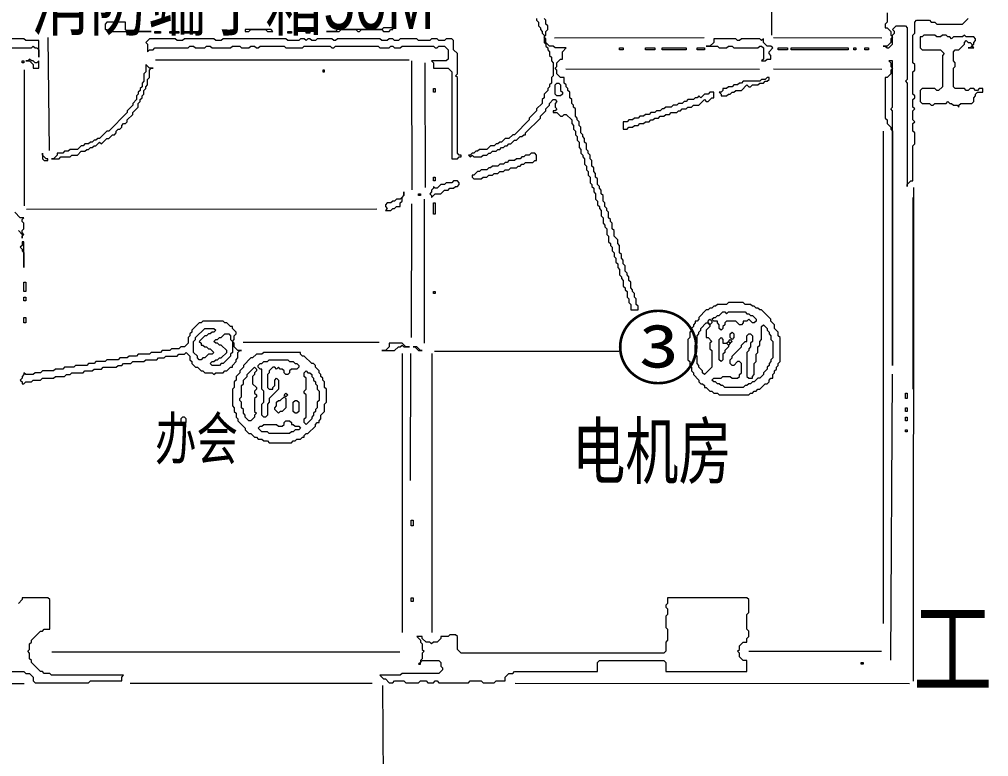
# Model space of a CAD drawing. Extents: x 25 to 4929, y 26 to 3478.
# Drawn here: x 3200 to 3726, y 1209 to 1608 of the extents above; entities that cross this region are included whole.
import ezdxf

# ---------------------------------------------------------------- set-up
doc = ezdxf.new("R2010")
doc.units = 0
for name, color, linetype, lineweight in [('OCR_TEXT', 6, 'Continuous', 0), ('TRACE_CURVE', 6, 'Continuous', 0), ('TRACE_STRAIGHT', 5, 'Continuous', 0), ('TRACE_TEXT_SYMBOL', 6, 'Continuous', 0)]:
    doc.layers.add(name, color=color, linetype=linetype, lineweight=lineweight)
doc.styles.add('wqy-unicode', font='wqy-unicode.lff')

msp = doc.modelspace()

# ---------------------------------------------------------------- linework, layer by layer
at = {"layer": 'TRACE_CURVE', "color": 6}
for points in [[(3481, 1609), (3481, 1608), (3482, 1607), (3482, 1605), (3483, 1604), (3483, 1603), (3484, 1602), (3484, 1601), (3485, 1600), (3485, 1596), (3486, 1595), (3486, 1594), (3487, 1593), (3487, 1592), (3488, 1591), (3488, 1589), (3489, 1588), (3489, 1586), (3490, 1585), (3490, 1578)], [(3513, 1525), (3512, 1526), (3512, 1528), (3511, 1529), (3511, 1532), (3510, 1533), (3510, 1535), (3509, 1536), (3509, 1537), (3508, 1538), (3508, 1541), (3507, 1542), (3507, 1544), (3506, 1545), (3506, 1546), (3505, 1547), (3505, 1550), (3504, 1551), (3504, 1553), (3503, 1554), (3503, 1555), (3502, 1556), (3502, 1560), (3501, 1561), (3501, 1562), (3500, 1563), (3500, 1565), (3499, 1566), (3499, 1569), (3498, 1570), (3498, 1571), (3497, 1572), (3497, 1573), (3496, 1574), (3496, 1577), (3494, 1577), (3492, 1579), (3492, 1581), (3491, 1582), (3492, 1583), (3492, 1585), (3494, 1587), (3495, 1587), (3495, 1591), (3497, 1593), (3491, 1593), (3490, 1594), (3488, 1594), (3486, 1596), (3486, 1598), (3485, 1599), (3486, 1600), (3486, 1602), (3487, 1603), (3487, 1605), (3486, 1606), (3486, 1608), (3485, 1609)], [(3671, 1612), (3671, 1607), (3670, 1606), (3670, 1604), (3671, 1604), (3673, 1602), (3673, 1600), (3674, 1599), (3673, 1598), (3673, 1596), (3671, 1594), (3669, 1594), (3670, 1594), (3671, 1593), (3672, 1593), (3674, 1595)], [(3674, 1595), (3674, 1600), (3675, 1601), (3675, 1602), (3674, 1603), (3676, 1605), (3681, 1605), (3682, 1604), (3682, 1576), (3681, 1575), (3682, 1574), (3682, 1518), (3682, 1519), (3684, 1521), (3685, 1521), (3685, 1540), (3686, 1541), (3686, 1547), (3685, 1548), (3685, 1552), (3686, 1553), (3685, 1554), (3685, 1559), (3686, 1560), (3685, 1561), (3685, 1565), (3686, 1566), (3686, 1567), (3685, 1568), (3685, 1580), (3686, 1581), (3686, 1584), (3685, 1585), (3685, 1600), (3686, 1601), (3686, 1607), (3687, 1608), (3694, 1608), (3695, 1607), (3697, 1607), (3698, 1606), (3712, 1606), (3715, 1609)], [(3490, 1578), (3489, 1577), (3489, 1574), (3488, 1573), (3488, 1572), (3487, 1571), (3487, 1570), (3485, 1568), (3485, 1566), (3484, 1565), (3484, 1563), (3481, 1560), (3481, 1559), (3477, 1555), (3477, 1554), (3469, 1546), (3468, 1546), (3466, 1544), (3464, 1544), (3462, 1542), (3461, 1542), (3460, 1541), (3459, 1541), (3458, 1540), (3456, 1540), (3454, 1538), (3450, 1538), (3449, 1537), (3448, 1537), (3447, 1536), (3446, 1536), (3445, 1535), (3444, 1535), (3445, 1534), (3446, 1535), (3447, 1534), (3451, 1534), (3452, 1535), (3454, 1535), (3455, 1536), (3456, 1536), (3457, 1537), (3459, 1537), (3460, 1538), (3461, 1538), (3462, 1539), (3463, 1539), (3464, 1540), (3465, 1540), (3466, 1541), (3467, 1541), (3469, 1543), (3470, 1543), (3472, 1545), (3473, 1545), (3474, 1546), (3475, 1546), (3475, 1547), (3483, 1555), (3483, 1556), (3486, 1559), (3486, 1560), (3488, 1562), (3488, 1563)], [(3488, 1563), (3490, 1565), (3491, 1565), (3492, 1564), (3491, 1563), (3491, 1561), (3492, 1560), (3491, 1559), (3490, 1559), (3490, 1558), (3492, 1558), (3494, 1556), (3495, 1556), (3496, 1557), (3497, 1557), (3500, 1554), (3500, 1552), (3501, 1551), (3501, 1549), (3502, 1548), (3502, 1546), (3503, 1545), (3503, 1543), (3504, 1542), (3504, 1539), (3505, 1538), (3505, 1536), (3506, 1535), (3506, 1534), (3507, 1533), (3507, 1530), (3508, 1529), (3508, 1527), (3509, 1526), (3509, 1524), (3510, 1523), (3510, 1520), (3511, 1519), (3511, 1518), (3512, 1517), (3512, 1515), (3513, 1514), (3513, 1511), (3514, 1510), (3514, 1508), (3515, 1507), (3515, 1506), (3516, 1505), (3516, 1502), (3517, 1501), (3517, 1498), (3518, 1497), (3518, 1496), (3519, 1495), (3519, 1492), (3520, 1491), (3520, 1488), (3521, 1487), (3521, 1486), (3522, 1485), (3522, 1483), (3523, 1482), (3523, 1480), (3524, 1479)], [(3524, 1479), (3524, 1477), (3525, 1476), (3525, 1474), (3526, 1473), (3526, 1470), (3527, 1469), (3527, 1468), (3528, 1467), (3528, 1464), (3529, 1463), (3529, 1462), (3530, 1461), (3530, 1458), (3531, 1457), (3531, 1455), (3532, 1454), (3532, 1451), (3536, 1451), (3536, 1453), (3535, 1454), (3535, 1457), (3534, 1458), (3534, 1460), (3533, 1461), (3533, 1462), (3532, 1463), (3532, 1466), (3531, 1467), (3531, 1469), (3530, 1470), (3530, 1471), (3529, 1472), (3529, 1475), (3528, 1476), (3528, 1478), (3527, 1479), (3527, 1481), (3526, 1482), (3526, 1486), (3525, 1487), (3525, 1489), (3523, 1491), (3523, 1494), (3522, 1495), (3522, 1498), (3521, 1499), (3521, 1500), (3520, 1501), (3520, 1504), (3519, 1505), (3519, 1506), (3518, 1507), (3518, 1509), (3517, 1510), (3517, 1513), (3516, 1514), (3516, 1516), (3515, 1517), (3515, 1518), (3514, 1519), (3514, 1522), (3513, 1523), (3513, 1525)]]:
    msp.add_lwpolyline(points, dxfattribs=at)
for points in [[(3672, 1586), (3673, 1585), (3673, 1583), (3674, 1582), (3673, 1581), (3673, 1579), (3671, 1577), (3670, 1577), (3670, 1555), (3671, 1554), (3671, 1552), (3673, 1550), (3673, 1549), (3674, 1548), (3674, 1421), (3674, 1559), (3673, 1560), (3674, 1561), (3674, 1586)], [(3491, 1573), (3492, 1574), (3493, 1574), (3494, 1573), (3494, 1570), (3495, 1569), (3495, 1568), (3494, 1567), (3492, 1567), (3491, 1568)]]:
    msp.add_lwpolyline(points, close=True, dxfattribs=at)
at = {"layer": 'TRACE_STRAIGHT', "color": 5}
for p, q in [((3608.27, 1686.13), (3608.3, 1599.88)), ((3215.98, 1598.63), (3216.7, 1537.37)), ((3490.62, 1598.53), (3571.88, 1598.67)), ((3609.38, 1598.64), (3668.13, 1598.53)), ((3274.37, 1586.58), (3411.88, 1586.62)), ((3413.14, 1586.12), (3413.37, 1516.12)), ((3420.42, 1584.88), (3420.46, 1517.37)), ((3203.23, 1507.37), (3203.25, 1581.12)), ((3496.87, 1581.67), (3601.88, 1581.48)), ((3609.37, 1581.63), (3668.13, 1581.6)), ((3669, 1548), (3669, 1281)), ((3685.33, 1249.87), (3685.56, 1517.38)), ((3413.17, 1436.12), (3413.34, 1508.62)), ((3420, 1511), (3420, 1433)), ((3685, 1512), (3685, 1408)), ((3204.37, 1505.58), (3394.38, 1505.84)), ((3321.87, 1433.62), (3395.63, 1433.61)), ((3408.29, 1276.12), (3408.31, 1427.38)), ((3412.54, 1358.63), (3412.83, 1427.38)), ((3424.36, 1276.12), (3424.38, 1427.38)), ((3425.62, 1428.65), (3525.62, 1428.6)), ((3673.07, 1261.13), (3674.03, 1416.14)), ((3218.13, 1265.68), (3406.88, 1265.69)), ((3596, 1266), (3668, 1266)), ((2966.88, 1248.63), (3203.12, 1248.63)), ((3260.62, 1248.65), (3391.88, 1248.65)), ((3397.42, 1247.39), (3397.89, 1169.87)), ((3469.37, 1248.74), (3683.13, 1248.57))]:
    msp.add_line(p, q, dxfattribs=at)
at = {"layer": 'TRACE_TEXT_SYMBOL', "color": 6}
for points in [[(3248, 1607), (3247, 1606), (3247, 1603), (3248, 1603), (3249, 1602), (3272, 1602), (3259, 1602), (3258, 1603), (3258, 1607)], [(3398, 1604), (3397, 1603), (3373, 1603), (3372, 1602), (3367, 1602), (3374, 1602), (3375, 1603), (3383, 1603), (3384, 1602), (3385, 1602), (3386, 1603), (3397, 1603), (3398, 1602), (3401, 1602), (3402, 1603), (3403, 1603), (3403, 1604)], [(3191, 1598), (3191, 1597), (3192, 1596), (3192, 1590), (3192, 1592), (3194, 1594), (3195, 1594), (3196, 1593), (3207, 1593), (3208, 1594), (3209, 1593), (3210, 1593), (3211, 1592), (3211, 1588), (3211, 1597), (3204, 1597), (3203, 1598)], [(3274, 1602), (3277, 1602), (3277, 1601), (3274, 1601)], [(3282, 1602), (3287, 1602), (3287, 1601), (3282, 1601)], [(3290, 1602), (3296, 1602), (3296, 1601), (3290, 1601)], [(3323, 1603), (3323, 1602), (3325, 1602), (3326, 1603), (3334, 1603), (3335, 1602), (3338, 1602), (3337, 1603)], [(3346, 1602), (3348, 1602), (3348, 1601), (3346, 1601)], [(3356, 1602), (3358, 1602), (3358, 1601), (3356, 1601)], [(3577, 1598), (3577, 1596), (3575, 1594), (3573, 1594), (3579, 1594), (3580, 1593), (3584, 1593), (3585, 1594), (3587, 1594), (3588, 1593), (3601, 1593), (3602, 1594), (3603, 1594), (3604, 1593), (3604, 1587), (3603, 1586), (3605, 1586), (3606, 1587), (3608, 1587), (3608, 1589), (3607, 1590), (3607, 1591), (3609, 1593), (3608, 1594), (3606, 1594), (3604, 1596), (3604, 1598), (3603, 1597), (3602, 1598), (3592, 1598), (3591, 1597), (3590, 1597), (3589, 1598)], [(3526, 1593), (3528, 1593), (3528, 1592), (3526, 1592)], [(3540, 1593), (3545, 1593), (3545, 1592), (3540, 1592)], [(3549, 1593), (3562, 1593), (3562, 1592), (3549, 1592)], [(3568, 1593), (3572, 1593), (3572, 1592), (3568, 1592)], [(3612, 1593), (3617, 1593), (3617, 1592), (3612, 1592)], [(3619, 1593), (3650, 1593), (3650, 1592), (3619, 1592)], [(3653, 1593), (3654, 1593), (3654, 1592), (3653, 1592)], [(3659, 1593), (3661, 1593), (3661, 1592), (3659, 1592)], [(3202, 1586), (3203, 1586), (3203, 1585), (3202, 1585)], [(3206, 1587), (3205, 1586), (3204, 1586), (3206, 1586), (3208, 1584), (3208, 1582), (3211, 1582), (3211, 1586), (3210, 1585), (3209, 1585), (3208, 1586), (3207, 1586)], [(3365, 1581), (3365, 1580), (3366, 1580), (3366, 1581)], [(3606, 1577), (3605, 1576), (3603, 1576), (3602, 1575), (3593, 1575), (3592, 1574), (3591, 1574), (3590, 1573), (3588, 1573), (3587, 1572), (3585, 1572), (3584, 1571), (3582, 1571), (3582, 1570), (3581, 1569), (3580, 1569), (3581, 1568), (3581, 1567), (3584, 1567), (3585, 1568), (3586, 1568), (3587, 1569), (3588, 1569), (3589, 1570), (3592, 1570), (3595, 1573), (3596, 1572), (3597, 1572), (3598, 1573), (3601, 1573), (3602, 1574), (3604, 1574), (3605, 1575), (3606, 1575), (3607, 1576), (3607, 1577)], [(3425, 1571), (3426, 1571), (3426, 1569), (3425, 1569)], [(3213, 1536), (3213, 1533), (3214, 1532), (3216, 1532), (3216, 1533), (3215, 1533), (3213, 1535)], [(3478, 1536), (3477, 1535), (3475, 1535), (3474, 1534), (3473, 1534), (3472, 1533), (3470, 1533), (3469, 1532), (3466, 1532), (3465, 1531), (3464, 1531), (3463, 1530), (3461, 1530), (3460, 1529), (3457, 1529), (3456, 1528), (3455, 1528), (3454, 1527), (3451, 1527), (3450, 1526), (3449, 1526), (3447, 1524), (3446, 1524), (3446, 1523), (3447, 1522), (3451, 1522), (3452, 1523), (3454, 1523), (3455, 1524), (3457, 1524), (3458, 1525), (3460, 1525), (3461, 1526), (3463, 1526), (3464, 1527), (3466, 1527), (3467, 1528), (3470, 1528), (3471, 1529), (3472, 1529), (3473, 1530), (3474, 1530), (3475, 1531), (3479, 1531), (3480, 1532), (3481, 1532), (3481, 1535), (3480, 1536)], [(3436, 1521), (3435, 1520), (3432, 1520), (3431, 1519), (3429, 1519), (3427, 1517), (3426, 1517), (3425, 1518), (3425, 1517), (3424, 1516), (3424, 1515), (3423, 1514), (3424, 1513), (3424, 1512), (3426, 1514), (3429, 1514), (3431, 1516), (3433, 1516), (3434, 1517), (3436, 1517), (3437, 1518), (3438, 1518), (3439, 1519), (3439, 1520), (3438, 1521)], [(3425, 1523), (3426, 1523), (3426, 1521), (3425, 1521)], [(3409, 1515), (3409, 1513), (3407, 1511), (3405, 1511), (3404, 1510), (3403, 1510), (3402, 1509), (3400, 1509), (3399, 1508), (3399, 1507), (3400, 1506), (3399, 1505), (3402, 1505), (3403, 1506), (3404, 1506), (3405, 1507), (3407, 1507), (3407, 1509), (3408, 1510), (3408, 1512), (3409, 1513)], [(3417, 1514), (3418, 1514), (3418, 1513), (3417, 1513)], [(3425, 1509), (3426, 1509), (3426, 1503), (3425, 1503)], [(3202, 1488), (3202, 1486), (3201, 1485), (3202, 1484), (3202, 1483), (3203, 1482), (3203, 1474), (3203, 1488)], [(3203, 1466), (3204, 1466), (3204, 1461), (3203, 1461)], [(3203, 1458), (3204, 1458), (3204, 1456), (3203, 1456)], [(3425, 1461), (3426, 1461), (3426, 1460), (3425, 1460)], [(3203, 1447), (3204, 1447), (3204, 1444), (3203, 1444)], [(3574, 1445), (3575, 1446), (3576, 1445), (3576, 1444), (3575, 1443), (3574, 1444)], [(3582, 1450), (3583, 1450), (3584, 1449), (3585, 1450), (3594, 1450), (3595, 1449), (3596, 1449), (3597, 1448), (3598, 1448), (3600, 1446), (3600, 1445), (3599, 1444), (3598, 1444), (3596, 1446), (3595, 1445), (3593, 1445), (3593, 1444), (3592, 1443), (3591, 1443), (3589, 1445), (3584, 1445), (3583, 1444), (3583, 1443), (3582, 1442), (3582, 1441), (3581, 1440), (3580, 1441), (3580, 1443), (3579, 1444), (3579, 1445), (3577, 1445), (3576, 1446), (3577, 1447), (3578, 1447), (3579, 1448), (3580, 1448)], [(3301, 1441), (3306, 1441), (3307, 1440), (3306, 1439), (3305, 1439), (3304, 1438), (3303, 1438), (3302, 1437), (3301, 1437), (3298, 1434), (3299, 1433), (3299, 1432), (3300, 1432), (3301, 1431), (3302, 1431), (3303, 1430), (3304, 1430), (3306, 1428), (3305, 1427), (3303, 1427), (3301, 1425), (3300, 1425), (3299, 1424), (3298, 1424), (3297, 1425), (3297, 1426), (3295, 1428), (3295, 1434), (3296, 1435), (3296, 1436)], [(3573, 1444), (3574, 1444), (3575, 1443), (3575, 1442), (3573, 1440), (3573, 1436), (3574, 1436), (3576, 1434), (3575, 1433), (3575, 1430), (3576, 1429), (3576, 1420), (3572, 1416), (3571, 1417), (3571, 1418), (3569, 1420), (3569, 1421), (3568, 1422), (3568, 1426), (3567, 1427), (3567, 1432), (3568, 1433), (3568, 1437), (3569, 1438), (3569, 1439), (3570, 1440), (3570, 1441)], [(3312, 1438), (3314, 1438), (3315, 1437), (3315, 1435), (3316, 1434), (3316, 1428), (3315, 1427), (3315, 1426), (3311, 1422), (3310, 1422), (3309, 1421), (3305, 1421), (3304, 1422), (3305, 1423), (3306, 1423), (3307, 1424), (3308, 1424), (3309, 1425), (3310, 1425), (3313, 1428), (3313, 1429), (3310, 1432), (3309, 1432), (3308, 1433), (3307, 1433), (3306, 1434), (3307, 1435), (3308, 1435), (3309, 1436), (3310, 1436)], [(3580, 1435), (3581, 1436), (3582, 1435), (3582, 1433), (3584, 1433), (3585, 1432), (3585, 1431), (3583, 1429), (3583, 1428), (3582, 1427), (3582, 1424), (3581, 1423), (3580, 1424)], [(3585, 1434), (3586, 1435), (3587, 1434), (3586, 1433)], [(3586, 1438), (3587, 1439), (3588, 1438), (3588, 1436), (3587, 1435), (3586, 1436)], [(3401, 1433), (3401, 1431), (3399, 1429), (3397, 1429), (3404, 1429), (3406, 1431), (3407, 1431), (3408, 1432), (3409, 1431), (3412, 1431), (3410, 1431), (3408, 1433)], [(3414, 1431), (3415, 1431), (3417, 1429), (3419, 1429), (3418, 1429), (3416, 1431)], [(3584, 1433), (3585, 1434), (3586, 1433), (3585, 1432)], [(3328, 1420), (3329, 1419), (3329, 1418), (3328, 1417), (3328, 1416), (3327, 1415), (3327, 1411), (3329, 1409), (3329, 1408), (3328, 1407), (3328, 1406), (3329, 1405), (3329, 1404), (3328, 1403), (3328, 1396), (3329, 1395), (3328, 1394), (3328, 1393), (3326, 1391), (3325, 1391), (3323, 1393), (3323, 1394), (3322, 1395), (3322, 1397), (3321, 1398), (3321, 1401), (3320, 1402), (3320, 1403), (3321, 1404), (3321, 1410), (3322, 1411), (3322, 1413), (3324, 1415), (3324, 1416)], [(3335, 1423), (3336, 1424), (3346, 1424), (3347, 1423), (3349, 1423), (3350, 1422), (3351, 1422), (3352, 1421), (3352, 1420), (3351, 1419), (3348, 1419), (3347, 1418), (3347, 1417), (3346, 1416), (3345, 1416), (3344, 1417), (3344, 1418), (3343, 1419), (3342, 1419), (3341, 1420), (3340, 1419), (3339, 1420), (3338, 1420), (3336, 1418), (3336, 1417), (3335, 1416), (3335, 1409), (3336, 1408), (3338, 1408), (3338, 1409), (3339, 1410), (3339, 1413), (3340, 1414), (3341, 1413), (3341, 1408), (3336, 1403), (3336, 1401), (3335, 1400), (3335, 1394), (3334, 1393), (3333, 1393), (3332, 1394), (3332, 1400), (3333, 1401), (3333, 1407), (3332, 1408), (3332, 1419), (3331, 1419), (3330, 1420), (3330, 1421), (3331, 1422), (3332, 1422), (3333, 1423)], [(3355, 1417), (3356, 1418), (3357, 1417), (3358, 1417), (3359, 1416), (3359, 1415), (3360, 1414), (3360, 1413), (3361, 1412), (3361, 1411), (3362, 1410), (3362, 1408), (3363, 1407), (3363, 1402), (3362, 1401), (3362, 1398), (3361, 1397), (3361, 1396), (3360, 1395), (3360, 1394), (3359, 1393), (3359, 1392), (3356, 1389), (3355, 1390), (3355, 1392), (3356, 1393), (3356, 1405), (3355, 1406), (3355, 1407), (3356, 1408), (3356, 1414), (3355, 1415)], [(3344, 1404), (3345, 1403), (3345, 1398), (3343, 1396), (3342, 1396), (3341, 1395), (3339, 1397), (3339, 1398), (3340, 1399), (3340, 1401), (3341, 1402), (3342, 1402)], [(3344, 1405), (3345, 1406), (3346, 1405), (3345, 1404)], [(3681, 1406), (3682, 1406), (3682, 1403), (3681, 1403)], [(3349, 1401), (3350, 1402), (3351, 1402), (3352, 1401), (3352, 1396), (3351, 1395), (3350, 1395), (3349, 1396)], [(3289, 1393), (3288, 1392), (3288, 1390), (3291, 1390), (3291, 1392), (3290, 1393)], [(3681, 1398), (3682, 1398), (3682, 1396), (3681, 1396)], [(3681, 1393), (3682, 1393), (3682, 1391), (3681, 1391)], [(3344, 1390), (3345, 1391), (3347, 1391), (3348, 1390), (3348, 1389), (3349, 1389), (3350, 1388), (3352, 1388), (3353, 1387), (3352, 1386), (3350, 1386), (3349, 1385), (3348, 1385), (3347, 1384), (3336, 1384), (3335, 1385), (3332, 1385), (3330, 1387), (3331, 1388), (3332, 1388), (3333, 1389), (3340, 1389), (3341, 1388), (3343, 1388), (3344, 1389)], [(3681, 1386), (3682, 1386), (3682, 1385), (3681, 1385)], [(3413, 1337), (3414, 1337), (3414, 1334), (3413, 1334)], [(3413, 1295), (3414, 1295), (3414, 1293), (3413, 1293)], [(3657, 1260), (3658, 1260), (3658, 1259), (3657, 1259)]]:
    msp.add_lwpolyline(points, close=True, dxfattribs=at)
for points in [[(3271, 1598), (3269, 1596), (3270, 1595), (3270, 1591), (3271, 1592), (3273, 1592), (3274, 1593), (3292, 1593), (3293, 1594), (3295, 1594), (3296, 1593), (3301, 1593), (3302, 1594), (3304, 1594), (3305, 1593), (3315, 1593), (3316, 1594), (3320, 1594), (3321, 1593), (3325, 1593), (3326, 1594), (3328, 1594), (3329, 1593), (3330, 1593), (3331, 1594), (3344, 1594), (3345, 1593), (3354, 1593), (3355, 1594), (3369, 1594), (3370, 1593), (3371, 1593), (3372, 1594), (3395, 1594), (3396, 1593), (3401, 1593), (3402, 1594), (3403, 1594), (3404, 1593), (3407, 1593), (3408, 1594), (3425, 1594), (3426, 1593), (3427, 1593), (3428, 1594), (3431, 1594), (3433, 1592), (3433, 1587), (3432, 1586), (3424, 1586), (3425, 1585), (3425, 1582), (3433, 1582), (3435, 1580), (3435, 1533), (3438, 1533), (3439, 1534), (3440, 1534), (3440, 1535), (3439, 1535), (3438, 1536), (3438, 1577), (3437, 1578), (3438, 1579)], [(3438, 1579), (3438, 1590), (3436, 1592), (3436, 1597), (3435, 1598), (3432, 1598), (3431, 1597), (3428, 1597), (3427, 1598), (3424, 1598), (3423, 1597), (3417, 1597), (3416, 1598), (3407, 1598), (3406, 1597), (3404, 1597), (3403, 1598), (3401, 1598), (3400, 1597), (3397, 1597), (3396, 1598), (3373, 1598), (3372, 1597), (3371, 1597), (3370, 1598), (3362, 1598), (3361, 1597), (3359, 1597), (3358, 1598), (3357, 1598), (3356, 1597), (3355, 1598), (3353, 1598), (3352, 1597), (3346, 1597), (3345, 1598), (3311, 1598), (3310, 1597), (3307, 1597), (3306, 1598), (3290, 1598), (3289, 1597), (3286, 1597), (3285, 1598), (3271, 1598)], [(3691, 1600), (3690, 1599), (3689, 1599), (3689, 1593), (3690, 1592), (3700, 1592), (3702, 1590), (3701, 1589), (3701, 1572), (3699, 1570), (3698, 1570), (3697, 1571), (3690, 1571), (3689, 1570), (3689, 1564), (3690, 1563), (3694, 1563), (3695, 1562), (3696, 1562), (3697, 1563), (3703, 1563), (3704, 1564), (3705, 1563), (3706, 1563), (3707, 1562), (3709, 1562), (3710, 1561), (3710, 1562), (3711, 1563), (3717, 1563), (3718, 1564), (3718, 1566), (3719, 1567), (3719, 1568), (3720, 1569), (3723, 1569), (3723, 1571), (3721, 1571), (3720, 1570), (3719, 1570), (3718, 1571), (3716, 1571), (3715, 1570), (3714, 1570), (3713, 1571), (3708, 1571), (3707, 1572), (3707, 1582), (3708, 1583), (3708, 1585), (3707, 1586), (3707, 1591), (3708, 1592), (3710, 1592), (3713, 1595), (3713, 1596), (3714, 1597), (3715, 1596), (3716, 1596), (3717, 1595), (3717, 1594), (3716, 1593), (3715, 1593), (3718, 1593)], [(3718, 1593), (3717, 1594), (3718, 1595), (3718, 1596), (3719, 1597), (3719, 1598), (3718, 1599), (3714, 1599), (3713, 1600), (3712, 1599), (3707, 1599), (3706, 1598), (3705, 1599), (3704, 1599), (3703, 1600), (3701, 1600), (3700, 1599), (3698, 1599), (3697, 1600), (3691, 1600)], [(3269, 1584), (3269, 1580), (3268, 1579), (3268, 1575), (3267, 1574), (3267, 1572), (3266, 1571), (3266, 1570), (3265, 1569), (3265, 1568), (3264, 1567), (3264, 1565), (3262, 1563), (3262, 1562), (3259, 1559), (3259, 1558), (3249, 1548), (3248, 1548), (3244, 1544), (3243, 1544), (3242, 1543), (3241, 1543), (3240, 1542), (3239, 1542), (3238, 1541), (3236, 1541), (3235, 1540), (3234, 1540), (3232, 1538), (3228, 1538), (3227, 1537), (3225, 1537), (3224, 1536), (3221, 1536), (3221, 1535), (3219, 1533), (3218, 1533), (3222, 1533), (3223, 1534), (3228, 1534), (3229, 1535), (3232, 1535), (3234, 1537), (3236, 1537), (3237, 1538), (3238, 1538), (3239, 1539), (3240, 1539), (3241, 1540), (3242, 1540), (3244, 1542), (3245, 1541), (3248, 1544), (3249, 1544), (3251, 1546), (3252, 1546), (3253, 1547), (3253, 1548), (3254, 1549), (3255, 1549), (3256, 1550), (3256, 1551), (3257, 1552), (3258, 1552)], [(3258, 1552), (3259, 1553), (3259, 1554), (3262, 1557), (3262, 1558), (3265, 1561), (3265, 1563), (3266, 1564), (3266, 1565), (3267, 1566), (3267, 1567), (3268, 1568), (3268, 1570), (3269, 1571), (3269, 1572), (3270, 1573), (3270, 1576), (3271, 1577), (3271, 1581), (3272, 1582), (3273, 1582), (3271, 1582), (3269, 1584)], [(3575, 1569), (3574, 1568), (3572, 1568), (3570, 1566), (3569, 1567), (3568, 1566), (3567, 1566), (3566, 1565), (3563, 1565), (3562, 1564), (3561, 1564), (3560, 1563), (3558, 1563), (3557, 1562), (3555, 1562), (3554, 1561), (3551, 1561), (3550, 1560), (3549, 1560), (3548, 1559), (3546, 1559), (3545, 1558), (3543, 1558), (3542, 1557), (3540, 1557), (3539, 1556), (3537, 1556), (3536, 1555), (3534, 1555), (3533, 1554), (3531, 1554), (3530, 1553), (3528, 1553), (3528, 1549), (3530, 1549), (3531, 1550), (3533, 1550), (3534, 1551), (3536, 1551), (3537, 1552), (3539, 1552), (3540, 1553), (3542, 1553), (3543, 1554), (3544, 1554), (3545, 1555), (3547, 1555), (3548, 1556), (3550, 1556), (3551, 1557), (3553, 1557), (3554, 1558), (3557, 1558), (3558, 1559), (3559, 1559), (3560, 1560), (3562, 1560), (3563, 1561), (3565, 1561), (3566, 1562), (3569, 1562), (3572, 1565), (3573, 1564), (3574, 1564)], [(3574, 1564), (3576, 1566), (3577, 1566), (3577, 1569), (3575, 1569)], [(3200, 1494), (3202, 1492), (3202, 1490), (3202, 1491), (3203, 1492), (3202, 1493), (3202, 1494), (3203, 1495), (3203, 1498), (3202, 1499), (3202, 1500), (3203, 1501), (3201, 1501), (3198, 1504)], [(3585, 1455), (3584, 1454), (3579, 1454), (3578, 1453), (3577, 1453), (3576, 1452), (3575, 1452), (3574, 1451), (3573, 1451), (3569, 1447), (3569, 1446), (3568, 1445), (3567, 1445), (3567, 1444), (3566, 1443), (3566, 1442), (3565, 1441), (3565, 1440), (3564, 1439), (3564, 1436), (3563, 1435), (3563, 1424), (3564, 1423), (3564, 1421), (3565, 1420), (3565, 1418), (3566, 1417), (3566, 1416), (3569, 1413), (3569, 1412), (3570, 1411), (3571, 1411), (3572, 1410), (3572, 1409), (3573, 1409), (3575, 1407), (3576, 1407), (3577, 1406), (3579, 1406), (3580, 1405), (3596, 1405), (3597, 1406), (3598, 1406), (3599, 1407), (3600, 1407), (3601, 1408), (3602, 1408), (3605, 1411), (3606, 1411), (3607, 1412), (3607, 1413), (3608, 1414), (3609, 1414), (3609, 1416), (3610, 1417), (3610, 1418), (3611, 1419), (3611, 1420), (3612, 1421), (3612, 1422), (3613, 1423), (3613, 1436), (3612, 1437), (3612, 1439)], [(3612, 1439), (3610, 1441), (3610, 1443), (3608, 1445), (3608, 1446), (3603, 1451), (3602, 1451), (3601, 1452), (3600, 1452), (3599, 1453), (3598, 1453), (3597, 1454), (3594, 1454), (3593, 1455), (3585, 1455)], [(3300, 1445), (3299, 1444), (3298, 1444), (3294, 1440), (3294, 1439), (3293, 1438), (3293, 1437), (3292, 1436), (3292, 1433), (3290, 1431), (3288, 1431), (3287, 1430), (3283, 1430), (3282, 1429), (3278, 1429), (3277, 1428), (3272, 1428), (3271, 1427), (3265, 1427), (3264, 1426), (3260, 1426), (3259, 1425), (3255, 1425), (3254, 1424), (3248, 1424), (3247, 1423), (3242, 1423), (3241, 1422), (3238, 1422), (3237, 1421), (3231, 1421), (3230, 1420), (3225, 1420), (3224, 1419), (3220, 1419), (3219, 1418), (3213, 1418), (3212, 1417), (3209, 1417), (3208, 1416), (3204, 1416), (3203, 1417), (3203, 1416), (3202, 1415), (3202, 1414), (3201, 1413), (3202, 1412), (3202, 1411), (3203, 1411), (3204, 1412), (3207, 1412), (3208, 1413), (3212, 1413), (3213, 1414), (3219, 1414), (3220, 1415), (3225, 1415), (3226, 1416), (3228, 1416), (3229, 1417), (3235, 1417), (3236, 1418), (3240, 1418), (3241, 1419)], [(3241, 1419), (3245, 1419), (3246, 1420), (3253, 1420), (3254, 1421), (3256, 1421), (3257, 1422), (3261, 1422), (3262, 1423), (3268, 1423), (3269, 1424), (3275, 1424), (3276, 1425), (3279, 1425), (3280, 1426), (3286, 1426), (3287, 1427), (3290, 1427), (3291, 1428), (3293, 1426), (3293, 1424), (3294, 1423), (3294, 1422), (3296, 1420), (3297, 1420), (3299, 1418), (3300, 1418), (3301, 1417), (3305, 1417), (3306, 1416), (3307, 1417), (3311, 1417), (3312, 1418), (3313, 1418), (3315, 1420), (3316, 1420), (3316, 1421), (3318, 1423), (3318, 1424), (3319, 1425), (3319, 1428), (3320, 1429), (3321, 1429), (3319, 1429), (3317, 1431), (3317, 1433), (3316, 1434), (3317, 1435), (3317, 1437), (3318, 1438), (3318, 1439), (3316, 1441), (3316, 1442), (3315, 1442), (3313, 1444), (3312, 1444), (3311, 1445), (3300, 1445)], [(3603, 1442), (3604, 1443), (3606, 1441), (3606, 1440), (3607, 1439), (3607, 1438), (3608, 1437), (3608, 1435), (3609, 1434), (3609, 1425), (3608, 1424), (3608, 1423), (3607, 1422), (3607, 1421), (3606, 1420), (3606, 1419), (3604, 1417), (3604, 1416), (3602, 1414), (3601, 1414), (3599, 1412), (3598, 1412), (3597, 1411), (3596, 1411), (3595, 1410), (3594, 1410), (3593, 1409), (3583, 1409), (3582, 1410), (3581, 1410), (3580, 1411), (3579, 1411), (3578, 1412), (3577, 1412), (3576, 1413), (3577, 1414), (3581, 1414), (3582, 1415), (3586, 1415), (3587, 1414), (3590, 1414), (3591, 1415), (3591, 1416), (3592, 1417), (3592, 1422), (3591, 1423), (3590, 1423), (3588, 1421), (3587, 1421), (3586, 1422), (3586, 1424), (3587, 1425), (3587, 1426), (3592, 1431), (3592, 1432), (3594, 1434), (3595, 1434), (3595, 1437), (3596, 1438), (3597, 1438), (3598, 1437), (3598, 1434), (3597, 1433), (3597, 1431)], [(3597, 1431), (3596, 1430), (3596, 1429), (3595, 1428), (3595, 1415), (3596, 1414), (3598, 1414), (3598, 1415), (3599, 1416), (3599, 1422), (3600, 1423), (3600, 1427), (3601, 1428), (3601, 1431), (3602, 1432), (3602, 1434), (3603, 1435), (3603, 1442)], [(3333, 1428), (3332, 1427), (3329, 1427), (3327, 1425), (3326, 1425), (3322, 1421), (3322, 1420), (3320, 1418), (3320, 1417), (3318, 1415), (3318, 1413), (3317, 1412), (3317, 1409), (3316, 1408), (3316, 1399), (3317, 1398), (3317, 1396), (3318, 1395), (3318, 1393), (3319, 1392), (3319, 1391), (3323, 1387), (3323, 1386), (3325, 1384), (3326, 1384), (3328, 1382), (3329, 1382), (3330, 1381), (3332, 1381), (3333, 1380), (3335, 1380), (3336, 1379), (3348, 1379), (3349, 1380), (3350, 1380), (3351, 1381), (3353, 1381), (3354, 1382), (3355, 1382), (3355, 1383), (3356, 1384), (3357, 1384), (3361, 1388), (3361, 1389), (3362, 1390), (3363, 1390), (3363, 1391), (3364, 1392), (3364, 1394), (3366, 1396), (3366, 1400), (3367, 1401), (3367, 1408), (3366, 1409), (3366, 1412), (3365, 1413), (3365, 1414), (3364, 1415), (3364, 1416), (3363, 1417), (3363, 1418), (3361, 1420), (3361, 1421), (3360, 1422)], [(3360, 1422), (3359, 1422), (3355, 1426), (3354, 1426), (3353, 1427), (3353, 1428), (3333, 1428)], [(3173, 1255), (3203, 1255), (3204, 1254), (3206, 1254), (3208, 1252), (3208, 1250), (3209, 1249), (3238, 1249), (3239, 1250), (3256, 1250), (3256, 1252), (3257, 1253), (3218, 1253), (3217, 1254), (3214, 1254), (3213, 1255), (3212, 1255), (3207, 1260), (3207, 1261), (3206, 1262), (3206, 1265), (3205, 1266), (3206, 1267), (3206, 1270), (3207, 1271), (3207, 1272), (3212, 1277), (3213, 1277), (3214, 1278), (3217, 1278), (3217, 1294), (3216, 1295), (3202, 1295), (3202, 1294), (3200, 1292)], [(3552, 1295), (3552, 1292), (3551, 1291), (3551, 1290), (3552, 1289), (3552, 1286), (3551, 1285), (3551, 1279), (3552, 1278), (3552, 1272), (3551, 1271), (3551, 1266), (3550, 1265), (3440, 1265), (3438, 1267), (3438, 1274), (3437, 1275), (3434, 1275), (3433, 1274), (3429, 1274), (3429, 1273), (3427, 1271), (3425, 1271), (3424, 1270), (3423, 1271), (3421, 1271), (3419, 1273), (3419, 1274), (3416, 1274), (3418, 1272), (3418, 1271), (3419, 1270), (3419, 1267), (3420, 1266), (3419, 1265), (3419, 1262), (3418, 1261), (3418, 1260), (3417, 1259), (3418, 1259), (3418, 1260), (3419, 1261), (3428, 1261), (3429, 1260), (3429, 1258), (3430, 1257), (3430, 1256), (3428, 1254), (3408, 1254), (3407, 1253), (3396, 1253), (3398, 1251), (3399, 1251), (3401, 1249), (3403, 1249), (3404, 1250), (3409, 1250), (3410, 1249), (3417, 1249), (3418, 1250), (3421, 1250), (3422, 1249), (3425, 1249), (3426, 1250)], [(3426, 1250), (3427, 1250), (3428, 1249), (3444, 1249), (3445, 1250), (3451, 1250), (3452, 1249), (3458, 1249), (3459, 1250), (3464, 1250), (3464, 1252), (3466, 1254), (3468, 1254), (3469, 1255), (3514, 1255), (3514, 1260), (3515, 1261), (3550, 1261), (3551, 1260), (3551, 1255), (3595, 1255), (3595, 1261), (3593, 1261), (3591, 1263), (3591, 1265), (3590, 1266), (3591, 1267), (3591, 1269), (3593, 1271), (3595, 1271), (3595, 1273), (3596, 1274), (3596, 1277), (3595, 1278), (3595, 1286), (3596, 1287), (3596, 1294), (3595, 1295), (3552, 1295)]]:
    msp.add_lwpolyline(points, dxfattribs=at)

# ---------------------------------------------------------------- texts
at = {"layer": 'OCR_TEXT', "color": 6, "style": 'wqy-unicode'}
for s, height, width, p in [('消防端子箱50M', 32.283, 0.72, (3206.75, 1603.23)), ('③', 31.95, 1.051809, (3524, 1414.38)), ('办会', 22.935, 0.72, (3274.01, 1369.88)), ('电机房', 29.391, 0.72, (3500.22, 1359.85)), ('工', 42.31, 0.748703, (3685, 1246.48))]:
    msp.add_text(s, height=height, dxfattribs=dict(at, width=width)).set_placement(p)

doc.saveas('drawing.dxf')
